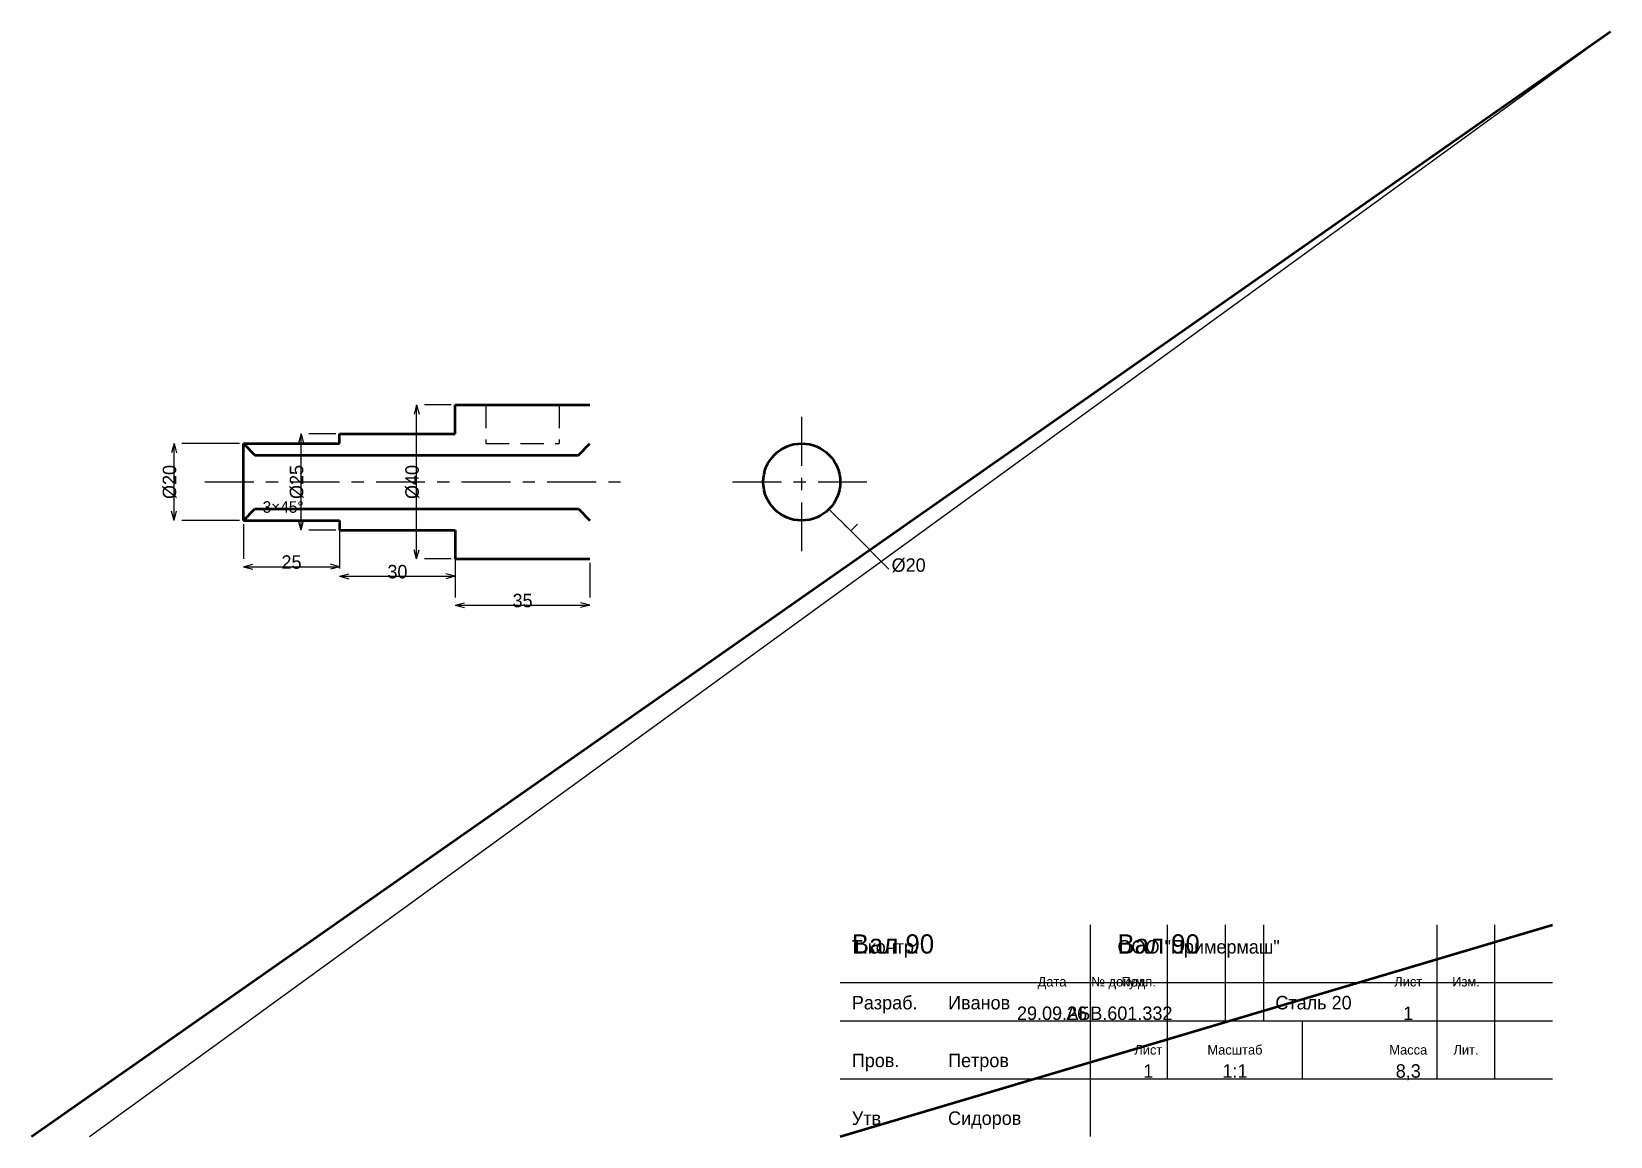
# Model space of a CAD drawing. Header units: millimetres. Extents: x 5 to 415, y 5 to 292.
import ezdxf
from ezdxf.enums import TextEntityAlignment as Align

# ---------------------------------------------------------------- set-up
doc = ezdxf.new("R2010")
doc.units = ezdxf.units.MM
doc.linetypes.add('CENTER', pattern=[22.225, 12.7, -3.175, 3.175, -3.175])
doc.linetypes.add('DASHED', pattern=[9, 6, -3])
for name, color, linetype, lineweight in [('AXIS', 7, 'CENTER', 25), ('DIMS', 7, 'CONTINUOUS', 25), ('MAIN', 7, 'CONTINUOUS', 50), ('TEXT', 7, 'CONTINUOUS', 25), ('THIN', 7, 'CONTINUOUS', 25)]:
    doc.layers.add(name, color=color, linetype=linetype, lineweight=lineweight)

msp = doc.modelspace()

# ---------------------------------------------------------------- linework, layer by layer
at = {"layer": 'AXIS', "linetype": 'CENTER', "lineweight": 25}
for p, q in [((205, 157), (205, 193)), ((50, 175), (160, 175)), ((187, 175), (223, 175))]:
    msp.add_line(p, q, dxfattribs=at)
at = {"layer": 'DIMS', "linetype": 'CONTINUOUS', "lineweight": 25}
for p, q in [((105, 195), (104.353, 192.585)), ((105, 155), (105, 195)), ((105, 195), (105.647, 192.585)), ((114, 195), (107, 195)), ((42, 185), (41.353, 182.585)), ((42, 165), (42, 185)), ((42, 185), (42.647, 182.585)), ((59, 185), (44, 185)), ((75, 187.5), (74.353, 185.085)), ((75, 162.5), (75, 187.5)), ((75, 187.5), (75.647, 185.085)), ((84, 187.5), (77, 187.5)), ((42, 165), (41.353, 167.415)), ((42, 165), (42.647, 167.415)), ((59, 165), (44, 165)), ((60, 164), (60, 155)), ((75, 162.5), (74.353, 164.915)), ((75, 162.5), (75.647, 164.915)), ((85, 164), (85, 155)), ((212.071, 167.929), (217.728, 162.272)), ((217.728, 162.272), (215.96, 164.04)), ((217.728, 162.272), (219.496, 164.04)), ((84, 162.5), (77, 162.5)), ((85, 161.5), (85, 152.5)), ((115, 161.5), (115, 152.5)), ((217.728, 162.272), (227.627, 152.373)), ((105, 155), (104.353, 157.415)), ((105, 155), (105.647, 157.415)), ((60, 153), (62.415, 153.647)), ((60, 153), (85, 153)), ((60, 153), (62.415, 152.353)), ((85, 153), (82.585, 153.647)), ((85, 153), (82.585, 152.353)), ((114, 155), (107, 155)), ((115, 154), (115, 145)), ((150, 154), (150, 145)), ((85, 150.5), (87.415, 151.147)), ((85, 150.5), (115, 150.5)), ((85, 150.5), (87.415, 149.853)), ((115, 150.5), (112.585, 151.147)), ((115, 150.5), (112.585, 149.853)), ((115, 143), (117.415, 143.647)), ((150, 143), (147.585, 143.647)), ((115, 143), (150, 143)), ((115, 143), (117.415, 142.353)), ((150, 143), (147.585, 142.353))]:
    msp.add_line(p, q, dxfattribs=at)
at = {"layer": 'MAIN', "linetype": 'CONTINUOUS', "lineweight": 50}
for p, q in [((5, 5), (415, 292)), ((115, 195), (150, 195)), ((115, 187.5), (115, 195)), ((60, 185), (85, 185)), ((60, 185), (63, 182)), ((60, 165), (60, 185)), ((85, 187.5), (115, 187.5)), ((85, 185), (85, 187.5)), ((147, 182), (150, 185)), ((63, 182), (147, 182)), ((60, 165), (63, 168)), ((60, 165), (85, 165)), ((63, 168), (147, 168)), ((85, 165), (85, 162.5)), ((147, 168), (150, 165)), ((85, 162.5), (115, 162.5)), ((115, 162.5), (115, 155)), ((115, 155), (150, 155)), ((215, 5), (400, 60))]:
    msp.add_line(p, q, dxfattribs=at)
msp.add_circle((205, 175), 10, dxfattribs=at)
at = {"layer": 'THIN', "linetype": 'CONTINUOUS', "lineweight": 25}
for p, q in [((20, 5), (415, 292)), ((280, 5), (280, 60)), ((300, 35), (300, 60)), ((315, 35), (315, 60)), ((325, 35), (325, 60)), ((370, 35), (370, 60)), ((385, 35), (385, 60)), ((215, 45), (400, 45)), ((215, 35), (400, 35)), ((300, 20), (300, 35)), ((335, 20), (335, 35)), ((370, 20), (370, 35)), ((385, 20), (385, 35)), ((215, 20), (400, 20))]:
    msp.add_line(p, q, dxfattribs=at)
at = {"layer": 'THIN', "linetype": 'DASHED', "lineweight": 25}
for p, q in [((123, 195), (142, 195)), ((123, 195), (123, 185)), ((142, 195), (142, 185)), ((123, 185), (142, 185))]:
    msp.add_line(p, q, dxfattribs=at)

# ---------------------------------------------------------------- texts
at = {"layer": 'DIMS', "linetype": 'CONTINUOUS', "lineweight": 25}
for s, p in [('%%c20', (40.8, 175)), ('%%c25', (73.8, 175)), ('%%c40', (103.8, 175))]:
    msp.add_text(s, height=3.5, rotation=90, dxfattribs=at).set_placement(p, align=Align.MIDDLE_CENTER)
for s, height, p in [('3×45%%d', 3, (65, 167)), ('%%c20', 3.5, (228.335, 151.665))]:
    msp.add_text(s, height=height, dxfattribs=at).set_placement(p)
for s, p in [('25', (72.5, 154.2)), ('30', (100, 151.7)), ('35', (132.5, 144.2))]:
    msp.add_text(s, height=3.5, dxfattribs=at).set_placement(p, align=Align.MIDDLE_CENTER)
at = {"layer": 'TEXT', "linetype": 'CONTINUOUS', "lineweight": 25}
for s, height, p in [('Вал 90', 5, (218, 52.5)), ('Вал 90', 5, (287, 52.5)), ('Т.контр.', 3.5, (218, 52.5)), ('ООО "Примермаш"', 3.5, (287, 52.5)), ('Разраб.', 3.5, (218, 38)), ('Иванов', 3.5, (243, 38)), ('Сталь 20', 3.5, (328, 38)), ('Пров.', 3.5, (218, 23)), ('Петров', 3.5, (243, 23)), ('Утв.', 3.5, (218, 8)), ('Сидоров', 3.5, (243, 8))]:
    msp.add_text(s, height=height, dxfattribs=at).set_placement(p)
for s, height, p in [('Дата', 2.5, (270, 45.2)), ('№ докум.', 2.5, (287.5, 45.2)), ('Подп.', 2.5, (292.5, 45.2)), ('Лист', 2.5, (362.5, 45.2)), ('Изм.', 2.5, (377.5, 45.2)), ('29.09.26', 3.5, (270, 37)), ('АБВ.601.332', 3.5, (287.5, 37)), ('1', 3.5, (362.5, 37)), ('Лист', 2.5, (295, 27.5)), ('Масштаб', 2.5, (317.5, 27.5)), ('Масса', 2.5, (362.5, 27.5)), ('Лит.', 2.5, (377.5, 27.5)), ('1', 3.5, (295, 22)), ('1:1', 3.5, (317.5, 22)), ('8,3', 3.5, (362.5, 22))]:
    msp.add_text(s, height=height, dxfattribs=at).set_placement(p, align=Align.MIDDLE_CENTER)

doc.saveas('drawing.dxf')
